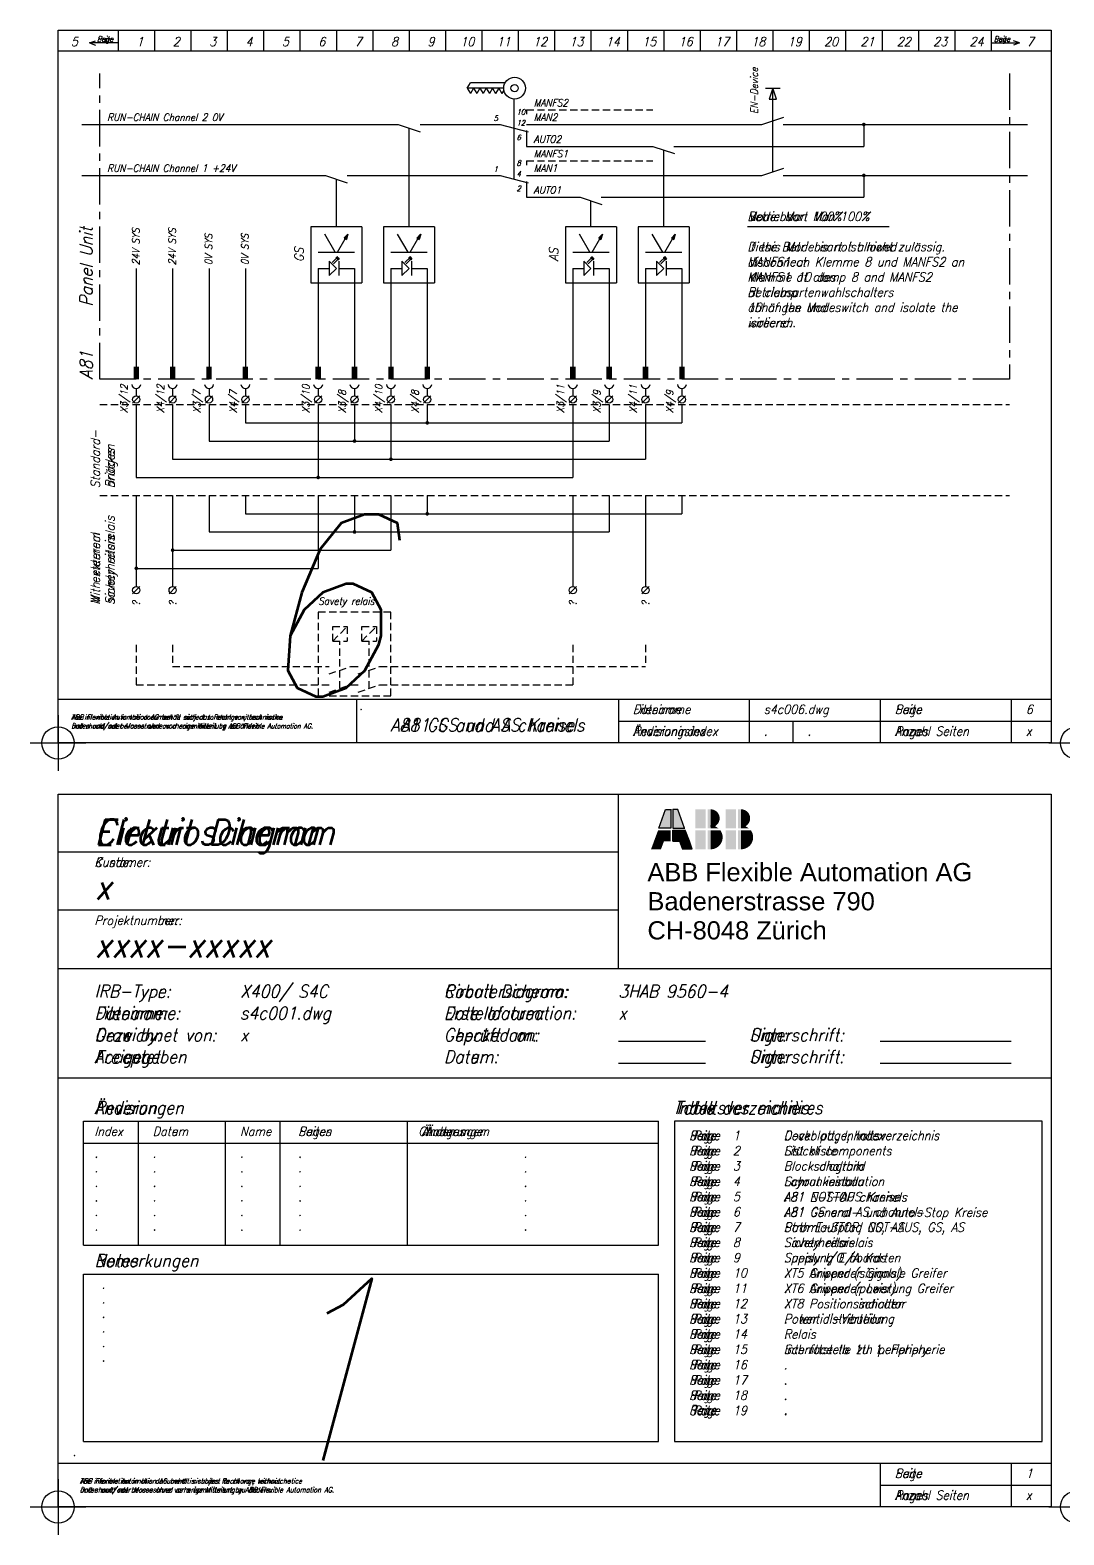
# Model space of a CAD drawing. Extents: x -8 to 1395, y -8 to 3346.
# Drawn here: x -7.7 to 276.5, y -7.7 to 406 of the extents above; entities that cross this region are included whole.
import ezdxf
from ezdxf.enums import TextEntityAlignment as Align

# ---------------------------------------------------------------- set-up
doc = ezdxf.new("R2010")
doc.units = 0
doc.header["$LTSCALE"] = 8
doc.linetypes.add('CENTER', pattern=[2, 1.25, -0.25, 0.25, -0.25])
doc.linetypes.add('HIDDEN', pattern=[0.375, 0.25, -0.125])
doc.layers.get('0').update_dxf_attribs({"linetype": 'CONTINUOUS'})
doc.layers.get('DEFPOINTS').update_dxf_attribs({"linetype": 'CONTINUOUS'})
for name, color, linetype in [('EL05', 3, 'CONTINUOUS'), ('ELCENTER', 2, 'CENTER'), ('ELHIDDEN', 1, 'HIDDEN'), ('ELTEXT', 2, 'CONTINUOUS'), ('FORM07', 4, 'CONTINUOUS'), ('KOPF02', 1, 'CONTINUOUS'), ('KOPF03', 2, 'CONTINUOUS'), ('KOPF05', 3, 'CONTINUOUS'), ('KOPF07', 4, 'CONTINUOUS'), ('TEXT_ALLGEMEIN', 2, 'CONTINUOUS'), ('TEXT_DEUTSCH', 2, 'CONTINUOUS'), ('TEXT_ENGLISCH', 2, 'CONTINUOUS'), ('TEXT_FRANZOESISCH', 2, 'CONTINUOUS'), ('TEXT_SCHEMA', 2, 'CONTINUOUS')]:
    doc.layers.add(name, color=color, linetype=linetype)
doc.styles.add('ABB', font='arial.ttf', dxfattribs={"width": 0.9})
doc.styles.add('VSM_13', font='simplex3.shx', dxfattribs={"width": 0.9, "oblique": 15})

# ---------------------------------------------------------------- blocks, each defined once
blk = doc.blocks.new('S4C001')
at = {"layer": 'FORM07'}
for p, q in [((0, 195.96), (272.99, 195.96)), ((0, 0), (0, 195.96)), ((154.02, 148), (154.02, 196)), ((272.99, 195.96), (272.99, 0)), ((154.02, 180), (0, 180)), ((154.02, 164), (0, 164)), ((0, 148), (272.99, 148)), ((0, 118), (272.99, 118)), ((0, 12), (272.99, 12)), ((272.99, 0), (0, 0))]:
    blk.add_line(p, q, dxfattribs=at)
at = {"layer": 'KOPF02'}
for p, q in [((165.14, 186.54), (167.01, 191.76)), ((167.01, 191.76), (168.41, 191.76)), ((168.41, 191.77), (168.41, 186.55)), ((168.96, 191.77), (168.96, 186.55)), ((170.35, 191.76), (168.96, 191.76)), ((172.22, 186.54), (170.35, 191.76)), ((168.41, 186.55), (165.11, 186.55)), ((168.96, 186.55), (172.25, 186.55)), ((180.63, 187.1), (179.39, 187.1)), ((189.01, 187.1), (187.77, 187.1)), ((168.96, 182.98), (168.96, 186)), ((168.96, 186), (172.41, 186)), ((168.96, 182.97), (173.55, 182.97)), ((173.55, 182.97), (170.81, 182.97)), ((173.55, 182.97), (170.81, 182.97)), ((170.81, 182.97), (171.62, 180.78)), ((173.55, 182.97), (172.41, 186)), ((174.35, 180.78), (173.55, 182.97)), ((174.35, 180.78), (171.62, 180.78)), ((7.02, 106), (165.02, 106)), ((7.02, 72), (7.02, 106)), ((22.02, 106), (22.02, 72)), ((46.02, 72), (46.02, 106)), ((61.02, 72), (61.02, 106)), ((96.02, 72), (96.02, 106)), ((165.02, 72), (165.02, 106)), ((7.02, 100), (165.02, 100)), ((7.02, 72), (165.02, 72)), ((7.02, 64), (165.02, 64)), ((7.02, 18), (7.02, 64)), ((165.02, 18), (165.02, 64)), ((7.02, 18), (165.02, 18))]:
    blk.add_line(p, q, dxfattribs=at)
for points, const_width in [([(180.63, 189.3, 0.414214), (179.39, 190.53, 1)], 2.47), ([(179.39, 188.06, 0.414214), (180.63, 189.3, 1)], 2.47), ([(189.01, 189.3, 0.414214), (187.77, 190.53, 1)], 2.47), ([(187.77, 188.06, 0.414214), (189.01, 189.3, 1)], 2.47), ([(181.04, 184.08, 0.156576), (180.73, 185.04, 1)], 3.3), ([(189.42, 184.08, 0.156576), (189.11, 185.04, 1)], 3.3), ([(179.39, 182.43, 0.414214), (181.04, 184.08, 1)], 3.3), ([(187.77, 182.43, 0.414214), (189.42, 184.08, 1)], 3.3)]:
    blk.add_lwpolyline(points, format="xyb", dxfattribs=dict(at, const_width=const_width))
blk.add_lwpolyline([(169.5, 106), (169.5, 18), (270.5, 18), (270.5, 106)], close=True, dxfattribs=at)
for points in [[(167.01, 191.76), (168.41, 191.76), (165.14, 186.55), (168.41, 186.55)], [(168.96, 191.77), (170.35, 191.76), (168.96, 186.55), (172.22, 186.55)], [(175.14, 191.77), (178.02, 191.77), (175.14, 186.55), (178.02, 186.55)], [(178.57, 191.77), (179.39, 191.77), (178.57, 186.55), (179.39, 186.55)], [(183.51, 191.77), (186.4, 191.77), (183.51, 186.55), (186.4, 186.55)], [(186.95, 191.77), (187.77, 191.77), (186.95, 186.55), (187.77, 186.55)], [(179.39, 187.37), (179.39, 187.1), (180.63, 187.1)], [(179.39, 187.1), (180.63, 187.1), (179.39, 186.55), (180.63, 186.55)], [(180.63, 187.09), (180.63, 186.54), (181.53, 186.55)], [(187.77, 187.37), (187.77, 187.1), (189.01, 187.1)], [(187.77, 187.1), (189.01, 187.1), (187.77, 186.55), (189.01, 186.55)], [(189.01, 187.09), (189.01, 186.54), (189.91, 186.55)], [(166.56, 182.97), (163.81, 182.97), (165.74, 180.78), (163.01, 180.78)], [(168.41, 186), (164.95, 186), (168.41, 182.98), (163.81, 182.97)], [(168.96, 186), (172.41, 186), (168.96, 182.98), (173.55, 182.97)], [(170.81, 182.97), (173.55, 182.97), (171.62, 180.78), (174.35, 180.78)], [(175.14, 186), (178.02, 186), (175.14, 180.78), (178.02, 180.78)], [(178.57, 186), (179.39, 186), (178.57, 180.78), (179.39, 180.78)], [(179.39, 186), (181.87, 186), (179.39, 184.08)], [(181.87, 186), (182.08, 186), (179.39, 184.08)], [(181.18, 186), (182.08, 186.01), (181.17, 184.62)], [(183.51, 186), (186.4, 186), (183.51, 180.78), (186.4, 180.78)], [(186.95, 186), (187.77, 186), (186.95, 180.78), (187.77, 180.78)], [(190.24, 186), (190.46, 186), (187.77, 184.08)], [(187.77, 186), (190.24, 186), (187.77, 184.08)], [(189.56, 186), (190.46, 186.01), (189.54, 184.62)]]:
    blk.add_solid(points, dxfattribs=at)
at = {"layer": 'KOPF05'}
for p, q in [((154.02, 128), (178.02, 128)), ((226.02, 128), (262.02, 128)), ((154.02, 122), (178.02, 122)), ((226.02, 122), (262.02, 122)), ((226.02, 12), (226.02, 0)), ((262.02, 12), (262.02, 0)), ((226.02, 6), (272.99, 6))]:
    blk.add_line(p, q, dxfattribs=at)
at = {"layer": 'KOPF03', "color": 1, "style": 'ABB'}
for s, p in [('ABB Flexible Automation AG', (162.02, 172)), ('Badenerstrasse 790', (162.02, 164)), ('CH-8048 Zürich', (162.02, 156))]:
    blk.add_text(s, height=5, dxfattribs=at).set_placement(p)
at = {"layer": 'KOPF05', "style": 'VSM_13', "oblique": 15, "width": 0.9}
blk.add_text('1', height=2.5, dxfattribs=at).set_placement((266.02, 8))
at = {"layer": 'TEXT_ALLGEMEIN', "color": 3, "style": 'VSM_13', "oblique": 15, "width": 0.9}
for s, height, p in [('x', 7, (10.02, 167)), ('xxxx-xxxxx', 7, (10.02, 151)), ('X400/ S4C', 3.5, (50.02, 140)), ('3HAB 9560-4', 3.5, (154.02, 140)), ('s4c001.dwg', 3.5, (50.02, 134)), ('x', 3.5, (154.02, 134)), ('x', 3.5, (50.02, 128)), ('x', 2.5, (266.02, 2))]:
    blk.add_text(s, height=height, dxfattribs=at).set_placement(p)
at = {"layer": 'TEXT_ALLGEMEIN', "style": 'VSM_13', "oblique": 15, "width": 0.9}
for s, p in [('1', (185.5, 100.86)), ('.', (10.02, 96)), ('.', (26.02, 96)), ('.', (50.02, 96)), ('.', (66.02, 96)), ('.', (128.02, 96)), ('2', (185.5, 96.66)), ('.', (10.02, 92)), ('.', (26.02, 92)), ('.', (50.02, 92)), ('.', (66.02, 92)), ('.', (128.02, 92)), ('3', (185.5, 92.46)), ('.', (10.02, 88)), ('.', (26.02, 88)), ('.', (50.02, 88)), ('.', (66.02, 88)), ('.', (128.02, 88)), ('4', (185.5, 88.26)), ('.', (10.02, 84)), ('.', (26.02, 84)), ('.', (50.02, 84)), ('.', (66.02, 84)), ('.', (128.02, 84)), ('5', (185.5, 84.06)), ('.', (10.02, 80)), ('.', (26.02, 80)), ('.', (50.02, 80)), ('.', (66.02, 80)), ('.', (128.02, 80)), ('6', (185.5, 79.86)), ('.', (10.02, 76)), ('.', (26.02, 76)), ('.', (50.02, 76)), ('.', (66.02, 76)), ('.', (128.02, 76)), ('7', (185.5, 75.66)), ('8', (185.5, 71.46)), ('9', (185.5, 67.26)), ('10', (185.5, 63.06)), ('.', (12.02, 60)), ('11', (185.5, 58.86)), ('.', (12.02, 56)), ('12', (185.5, 54.66)), ('.', (12.02, 52)), ('13', (185.5, 50.46)), ('.', (12.02, 48)), ('14', (185.5, 46.26)), ('.', (12.02, 44)), ('15', (185.5, 42.06)), ('.', (12.02, 40)), ('16', (185.5, 37.86)), ('17', (185.5, 33.66)), ('18', (185.5, 29.46)), ('19', (185.5, 25.26)), ('.', (4, 14))]:
    blk.add_text(s, height=2.5, dxfattribs=at).set_placement(p)
at = {"layer": 'TEXT_DEUTSCH', "color": 4, "style": 'VSM_13', "oblique": 15, "width": 0.9}
blk.add_text('Elektroschema', height=7, dxfattribs=at).set_placement((10.02, 182))
at = {"layer": 'TEXT_DEUTSCH', "style": 'VSM_13', "oblique": 15, "width": 0.9}
for s, height, p in [('Kunde:', 2.5, (10.02, 176)), ('Projektnummer:', 2.5, (10.02, 160)), ('IRB-Typ:', 3.5, (10.02, 140)), ('Roboterschema:', 3.5, (106.02, 140)), ('Dateiname:', 3.5, (10.02, 134)), ('Erstelldatum:', 3.5, (106.02, 134)), ('Gezeichnet von:', 3.5, (10.02, 128)), ('Geprüft am:', 3.5, (106.02, 128)), ('Unterschrift:', 3.5, (190.02, 128)), ('Freigegeben', 3.5, (10.02, 122)), ('Datum:', 3.5, (106.02, 122)), ('Unterschrift:', 3.5, (190.02, 122)), ('Änderungen', 3.5, (10.02, 108)), ('Inhaltsverzeichnis', 3.5, (169.5, 108)), ('Index', 2.5, (10.02, 102)), ('Datum', 2.5, (26.02, 102)), ('Name', 2.5, (50.02, 102)), ('Seiten', 2.5, (66.02, 102)), ('Änderungen', 2.5, (100.02, 102)), ('Seite', 2.5, (173.5, 100.86)), ('Deckblatt, Inhaltsverzeichnis', 2.5, (199.5, 100.86)), ('Seite', 2.5, (173.5, 96.66)), ('Stückliste', 2.5, (199.5, 96.66)), ('Seite', 2.5, (173.5, 92.46)), ('Blockschaltbild', 2.5, (199.5, 92.46)), ('Seite', 2.5, (173.5, 88.26)), ('Schrankeinbau', 2.5, (199.5, 88.26)), ('Seite', 2.5, (173.5, 84.06)), ('A81 NOT-AUS Kreise', 2.5, (199.5, 84.06)), ('Seite', 2.5, (173.5, 79.86)), ('A81 General- und Auto-Stop Kreise', 2.5, (199.5, 79.73)), ('Seite', 2.5, (173.5, 75.66)), ('Stromlaufpfad NOT-AUS, GS, AS', 2.5, (199.5, 75.66)), ('Seite', 2.5, (173.5, 71.46)), ('Sicherheitsrelais', 2.5, (199.5, 71.46)), ('Bemerkungen', 3.5, (10.02, 66)), ('Seite', 2.5, (173.5, 67.26)), ('Speisung E/A Karten', 2.5, (199.5, 67.26)), ('Seite', 2.5, (173.5, 63.06)), ('XT5 Anwender Signale Greifer', 2.5, (199.5, 63.06)), ('Seite', 2.5, (173.5, 58.86)), ('XT6 Anwender Leistung Greifer', 2.5, (199.5, 58.86)), ('Seite', 2.5, (173.5, 54.66)), ('XT8 Positionsschalter', 2.5, (199.5, 54.66)), ('Seite', 2.5, (173.5, 50.46)), ('Potential-Verteilung', 2.5, (199.5, 50.46)), ('Seite', 2.5, (173.5, 46.26)), ('Relais', 2.5, (199.5, 46.26)), ('Seite', 2.5, (173.5, 42.06)), ('Schnittstelle zu 1. Peripherie', 2.5, (199.5, 42.06)), ('Seite', 2.5, (173.5, 37.86)), ('.', 2.5, (199.5, 37.86)), ('Seite', 2.5, (173.5, 33.66)), ('.', 2.5, (199.5, 33.66)), ('Seite', 2.5, (173.5, 29.46)), ('.', 2.5, (199.5, 29.46)), ('Seite', 2.5, (173.5, 25.26)), ('.', 2.5, (199.5, 25.26)), ('Seite', 2.5, (230.02, 8)), ('Anzahl Seiten', 2.5, (230.02, 2))]:
    blk.add_text(s, height=height, dxfattribs=at).set_placement(p)
at = {"layer": 'TEXT_DEUTSCH', "color": 1, "style": 'VSM_13', "oblique": 15, "width": 0.9}
for s, p in [('ABB Flexible Automation AG behält sich das Recht vor, technische', (6.02, 6.43)), ('Daten und/oder Masse ohne vorherige Mitteilung zu ändern.', (6.02, 4))]:
    blk.add_text(s, height=1.42, dxfattribs=at).set_placement(p)
at = {"layer": 'TEXT_ENGLISCH', "color": 4, "style": 'VSM_13', "oblique": 15, "width": 0.9}
blk.add_text('Circuit Diagram', height=7, dxfattribs=at).set_placement((10.02, 182))
at = {"layer": 'TEXT_ENGLISCH', "style": 'VSM_13', "oblique": 15, "width": 0.9}
for s, height, p in [('Customer:', 2.5, (10.02, 176)), ('Projektnumber:', 2.5, (10.02, 160)), ('IRB-Type:', 3.5, (10.02, 140)), ('Circuit Diagram:', 3.5, (106.02, 140)), ('Filename:', 3.5, (10.02, 134)), ('Date of creation:', 3.5, (106.02, 134)), ('Draw by:', 3.5, (10.02, 128)), ('Checked on:', 3.5, (106.02, 128)), ('Sign:', 3.5, (190.02, 128)), ('Acceptet', 3.5, (10.02, 122)), ('Date:', 3.5, (106.02, 122)), ('Sign:', 3.5, (190.02, 122)), ('Revision', 3.5, (10.02, 108)), ('Index', 3.5, (169.5, 108)), ('Index', 2.5, (10.02, 102)), ('Date', 2.5, (26.02, 102)), ('Name', 2.5, (50.02, 102)), ('Pages', 2.5, (66.02, 102)), ('Changes', 2.5, (99.02, 102)), ('Page', 2.5, (173.5, 100.86)), ('List of components', 2.5, (199.5, 96.66)), ('Cover page, Index', 2.5, (199.5, 100.86)), ('Page', 2.5, (173.5, 96.66)), ('Page', 2.5, (173.5, 92.46)), ('Block diagram', 2.5, (199.5, 92.46)), ('Page', 2.5, (173.5, 88.26)), ('Layout installation', 2.5, (199.5, 88.26)), ('Page', 2.5, (173.5, 84.06)), ('A81 E-STOP channels', 2.5, (199.5, 83.93)), ('Page', 2.5, (173.5, 79.86)), ('A81 GS and AS channels', 2.5, (199.5, 79.86)), ('Page', 2.5, (173.5, 75.66)), ('Path E-STOP, GS, AS', 2.5, (199.5, 75.66)), ('Page', 2.5, (173.5, 71.46)), ('Savety relais', 2.5, (199.5, 71.46)), ('Notes', 3.5, (10.02, 66)), ('Page', 2.5, (173.5, 67.26)), ('Supply I/O boards', 2.5, (199.5, 67.26)), ('Page', 2.5, (173.5, 63.06)), ('XT5 Gripper (signals)', 2.5, (199.5, 63.06)), ('Page', 2.5, (173.5, 58.86)), ('XT6 Gripper (power)', 2.5, (199.5, 58.86)), ('Page', 2.5, (173.5, 54.66)), ('XT8 Position indicator', 2.5, (199.5, 54.66)), ('Page', 2.5, (173.5, 50.46)), ('Power distribution', 2.5, (199.5, 50.46)), ('Page', 2.5, (173.5, 46.26)), ('Relais', 2.5, (199.5, 46.26)), ('Page', 2.5, (173.5, 42.06)), ('Interface to 1th periphery', 2.5, (199.5, 42.06)), ('Page', 2.5, (173.5, 37.86)), ('.', 2.5, (199.5, 37.86)), ('Page', 2.5, (173.5, 33.66)), ('.', 2.5, (199.5, 33.66)), ('Page', 2.5, (173.5, 29.46)), ('.', 2.5, (199.5, 29.46)), ('Page', 2.5, (173.5, 25.46)), ('.', 2.5, (199.5, 25.46)), ('Page', 2.5, (230.02, 8)), ('Pages', 2.5, (230.02, 2))]:
    blk.add_text(s, height=height, dxfattribs=at).set_placement(p)
at = {"layer": 'TEXT_ENGLISCH', "color": 1, "style": 'VSM_13', "oblique": 15, "width": 0.9}
for s, p in [('and should not be construed as a commitment by ABB Flexible Automation AG.', (6.02, 4)), ('The information in this document is subject to change without notice', (6.02, 6.43))]:
    blk.add_text(s, height=1.42, dxfattribs=at).set_placement(p)
at = {"layer": 'TEXT_FRANZOESISCH', "color": 4, "style": 'VSM_13', "oblique": 15, "width": 0.9}
blk.add_text('Elektroschema', height=7, dxfattribs=at).set_placement((10.02, 182))
at = {"layer": 'TEXT_FRANZOESISCH', "style": 'VSM_13', "oblique": 15, "width": 0.9}
for s, height, p in [('Kunde:', 2.5, (10.02, 176)), ('Projektnummer:', 2.5, (10.02, 160)), ('IRB-Typ:', 3.5, (10.02, 140)), ('Roboterschema:', 3.5, (106.02, 140)), ('Dateiname:', 3.5, (10.02, 134)), ('Erstelldatum:', 3.5, (106.02, 134)), ('Gezeichnet von:', 3.5, (10.02, 128)), ('Geprüft am:', 3.5, (106.02, 128)), ('Unterschrift:', 3.5, (190.02, 128)), ('Freigegeben', 3.5, (10.02, 122)), ('Datum:', 3.5, (106.02, 122)), ('Unterschrift:', 3.5, (190.02, 122)), ('Änderungen', 3.5, (10.02, 108)), ('Table des matières', 3.5, (169.5, 108)), ('Index', 2.5, (10.02, 102)), ('Datum', 2.5, (26.02, 102)), ('Name', 2.5, (50.02, 102)), ('Seiten', 2.5, (66.02, 102)), ('Änderungen', 2.5, (101.02, 102)), ('Page', 2.5, (174.5, 100.86)), ('.', 2.5, (199.5, 100.86)), ('Page', 2.5, (174.5, 96.66)), ('.', 2.5, (199.5, 96.66)), ('Page', 2.5, (174.5, 92.46)), ('.', 2.5, (199.5, 92.46)), ('Page', 2.5, (174.5, 88.26)), ('.', 2.5, (199.5, 88.26)), ('Page', 2.5, (174.5, 84.06)), ('.', 2.5, (199.5, 84.06)), ('Page', 2.5, (174.5, 79.86)), ('.', 2.5, (199.5, 79.86)), ('Page', 2.5, (174.5, 75.66)), ('.', 2.5, (199.5, 75.66)), ('Page', 2.5, (174.5, 71.46)), ('.', 2.5, (199.5, 71.46)), ('Bemerkungen', 3.5, (10.02, 66)), ('Page', 2.5, (174.5, 67.26)), ('.', 2.5, (199.5, 67.26)), ('Page', 2.5, (174.5, 63.06)), ('.', 2.5, (199.5, 63.06)), ('Page', 2.5, (174.5, 58.86)), ('.', 2.5, (199.5, 58.86)), ('Page', 2.5, (174.5, 54.66)), ('.', 2.5, (199.5, 54.66)), ('Page', 2.5, (174.5, 50.46)), ('.', 2.5, (199.5, 50.46)), ('Page', 2.5, (174.5, 46.26)), ('.', 2.5, (199.5, 46.26)), ('Page', 2.5, (174.5, 42.06)), ('.', 2.5, (199.5, 42.06)), ('Page', 2.5, (174.5, 37.86)), ('.', 2.5, (199.5, 37.86)), ('Page', 2.5, (174.5, 33.66)), ('.', 2.5, (199.5, 33.66)), ('Page', 2.5, (174.5, 29.46)), ('.', 2.5, (199.5, 29.46)), ('Page', 2.5, (174.5, 25.26)), ('.', 2.5, (199.5, 25.26)), ('Seite', 2.5, (230.02, 8)), ('Anzahl Seiten', 2.5, (230.02, 2))]:
    blk.add_text(s, height=height, dxfattribs=at).set_placement(p)
at = {"layer": 'TEXT_FRANZOESISCH', "color": 1, "style": 'VSM_13', "oblique": 15, "width": 0.9}
for s, p in [('ABB Flexible Automation AG behält sich das Recht vor, technische', (6.02, 6.43)), ('Daten und/oder Masse ohne vorherige Mitteilung zu ändern.', (6.02, 4))]:
    blk.add_text(s, height=1.42, dxfattribs=at).set_placement(p)
blk = doc.blocks.new('*X17')
at = {"color": 0}
for p, q in [((68.64, 118.79), (69.64, 119.8)), ((68.66, 118.78), (69.63, 119.76)), ((68.67, 118.77), (69.62, 119.72)), ((68.69, 118.87), (69.65, 119.84)), ((68.69, 118.77), (69.61, 119.69)), ((68.71, 118.76), (69.6, 119.65)), ((68.72, 118.75), (69.59, 119.61)), ((68.74, 118.74), (69.58, 119.57)), ((68.76, 118.73), (69.57, 119.54)), ((68.77, 118.72), (69.56, 119.5)), ((68.79, 118.71), (69.54, 119.46)), ((68.81, 118.7), (69.53, 119.42)), ((68.83, 118.69), (69.52, 119.38)), ((68.84, 118.68), (69.51, 119.35)), ((68.86, 118.67), (69.5, 119.31)), ((68.88, 118.66), (69.49, 119.27)), ((68.89, 118.65), (69.48, 119.23)), ((68.91, 118.64), (69.47, 119.2)), ((68.93, 118.63), (69.46, 119.16)), ((68.94, 118.62), (69.44, 119.12)), ((68.96, 118.61), (69.43, 119.08)), ((68.98, 118.6), (69.42, 119.05)), ((68.99, 118.59), (69.41, 119.01)), ((69.01, 118.58), (69.4, 118.97)), ((69.03, 118.57), (69.39, 118.93)), ((69.04, 118.56), (69.38, 118.9)), ((69.06, 118.55), (69.37, 118.86)), ((69.08, 118.54), (69.36, 118.82)), ((69.09, 118.53), (69.35, 118.78)), ((69.11, 118.52), (69.33, 118.75)), ((69.13, 118.51), (69.32, 118.71)), ((69.14, 118.5), (69.31, 118.67)), ((69.16, 118.49), (69.3, 118.63)), ((69.18, 118.48), (69.29, 118.6)), ((69.19, 118.47), (69.28, 118.56)), ((69.21, 118.46), (69.27, 118.52)), ((69.22, 119.43), (69.67, 119.87)), ((69.23, 118.45), (69.26, 118.48)), ((69.25, 118.44), (69.25, 118.45))]:
    blk.add_line(p, q, dxfattribs=at)
blk = doc.blocks.new('*X16')
at = {"color": 0}
for p, q in [((66.46, 113.36), (66.48, 113.39)), ((66.47, 113.35), (66.53, 113.41)), ((66.48, 113.34), (66.57, 113.44)), ((66.49, 113.34), (66.61, 113.46)), ((66.5, 113.32), (66.7, 113.51)), ((66.5, 113.33), (66.66, 113.49)), ((66.51, 113.31), (66.75, 113.54)), ((66.52, 113.3), (66.79, 113.57)), ((66.53, 113.29), (66.83, 113.59)), ((66.54, 113.28), (66.88, 113.62)), ((66.55, 113.27), (66.92, 113.64)), ((66.56, 113.26), (66.93, 113.63)), ((66.57, 113.26), (66.9, 113.59)), ((66.58, 113.25), (66.88, 113.55)), ((66.58, 113.24), (66.85, 113.5)), ((66.59, 113.23), (66.82, 113.46)), ((66.6, 113.22), (66.8, 113.42)), ((66.61, 113.21), (66.77, 113.37)), ((66.62, 113.2), (66.75, 113.33)), ((66.63, 113.19), (66.72, 113.29)), ((66.64, 113.19), (66.69, 113.24)), ((66.65, 113.18), (66.67, 113.2))]:
    blk.add_line(p, q, dxfattribs=at)
blk = doc.blocks.new('S4C006')
at = {"layer": 'EL05'}
for p, q in [((112.5, 180), (113.37, 181.5)), ((112.5, 180), (113.37, 178.5)), ((122.5, 180), (112.5, 180)), ((122.9, 181.5), (113.37, 181.5)), ((114.23, 180), (113.37, 178.5)), ((114.23, 180), (115.1, 178.5)), ((115.96, 180), (115.1, 178.5)), ((115.96, 180), (116.83, 178.5)), ((117.7, 180), (116.83, 178.5)), ((117.7, 180), (118.56, 178.5)), ((119.43, 180), (118.56, 178.5)), ((119.43, 180), (120.29, 178.5)), ((121.16, 180), (120.29, 178.5)), ((121.16, 180), (122.03, 178.5)), ((122.56, 179.42), (122.03, 178.5)), ((194.5, 180), (198.5, 180)), ((196.5, 180), (195.5, 177)), ((196.5, 157), (196.5, 180)), ((197.5, 177), (196.5, 180)), ((125.38, 155), (125.38, 177)), ((128.75, 174), (128.75, 172.82)), ((195.5, 177), (197.5, 177)), ((6.5, 170), (93.5, 170)), ((93.5, 170), (99.5, 168)), ((99.5, 170), (121.5, 170)), ((121.5, 170), (129.25, 168)), ((128.75, 170), (193.5, 170)), ((193.5, 170), (199.5, 172)), ((199.3, 170), (266.5, 170)), ((221.5, 170), (221.5, 164)), ((96.5, 141.91), (96.5, 169)), ((128.75, 168.36), (128.75, 164)), ((128.75, 164), (163.5, 164)), ((163.5, 164), (169.5, 162)), ((166.5, 141.91), (166.5, 163)), ((169.3, 164), (221.5, 164)), ((128.75, 160), (128.75, 158.82)), ((193.5, 156), (199.5, 158)), ((6.5, 156), (73.5, 156)), ((73.5, 156), (79.5, 154)), ((76.5, 141.91), (76.5, 155)), ((79.5, 156), (121.5, 156)), ((121.5, 156), (129.25, 154)), ((128.75, 156), (193.5, 156)), ((128.75, 154.36), (128.75, 150)), ((199.3, 156), (266.5, 156)), ((221.5, 156), (221.5, 150)), ((128.75, 150), (143.5, 150)), ((143.5, 150), (149.5, 148)), ((146.5, 141.91), (146.5, 149)), ((149.3, 150), (221.5, 150)), ((69.5, 141.91), (69.5, 126.46)), ((83.5, 141.91), (69.5, 141.91)), ((83.5, 141.91), (83.5, 126.46)), ((89.5, 141.91), (89.5, 126.46)), ((103.5, 141.91), (89.5, 141.91)), ((103.5, 141.91), (103.5, 126.46)), ((139.5, 141.91), (139.5, 126.46)), ((153.5, 141.91), (139.5, 141.91)), ((153.5, 141.91), (153.5, 126.46)), ((159.5, 141.91), (159.5, 126.46)), ((173.5, 141.91), (159.5, 141.91)), ((173.5, 141.91), (173.5, 126.46)), ((76.21, 134.91), (73.32, 139.91)), ((76.79, 134.91), (78.94, 138.62)), ((79.68, 139.91), (78.63, 138.8)), ((78.63, 138.8), (79.25, 138.44)), ((79.68, 139.91), (79.25, 138.44)), ((96.21, 134.91), (93.32, 139.91)), ((96.79, 134.91), (98.94, 138.62)), ((99.68, 139.91), (98.63, 138.8)), ((98.63, 138.8), (99.25, 138.44)), ((99.68, 139.91), (99.25, 138.44)), ((146.21, 134.91), (143.32, 139.91)), ((146.79, 134.91), (148.94, 138.62)), ((149.68, 139.91), (148.63, 138.8)), ((148.63, 138.8), (149.25, 138.44)), ((149.68, 139.91), (149.25, 138.44)), ((166.21, 134.91), (163.32, 139.91)), ((166.79, 134.91), (168.94, 138.62)), ((169.68, 139.91), (168.63, 138.8)), ((168.63, 138.8), (169.25, 138.44)), ((169.68, 139.91), (169.25, 138.44)), ((71.5, 134.91), (81.5, 134.91)), ((75.33, 132.05), (76.94, 133.66)), ((75.68, 131.69), (77.29, 133.3)), ((76.94, 133.66), (76.45, 133.37)), ((76.45, 133.37), (76.65, 133.17)), ((76.94, 133.66), (76.65, 133.17)), ((77.29, 133.3), (76.81, 133.01)), ((76.81, 133.01), (77.01, 132.82)), ((76.94, 133.66), (76.94, 133.66)), ((76.94, 133.66), (76.94, 133.66)), ((76.94, 133.66), (76.94, 133.66)), ((77.29, 133.3), (77.01, 132.82)), ((77.25, 128.46), (77.25, 132.42)), ((91.5, 134.91), (101.5, 134.91)), ((95.33, 132.05), (96.94, 133.66)), ((95.68, 131.69), (97.29, 133.3)), ((96.94, 133.66), (96.45, 133.37)), ((96.45, 133.37), (96.65, 133.17)), ((96.94, 133.66), (96.65, 133.17)), ((97.29, 133.3), (96.81, 133.01)), ((96.81, 133.01), (97.01, 132.82)), ((96.94, 133.66), (96.94, 133.66)), ((96.94, 133.66), (96.94, 133.66)), ((96.94, 133.66), (96.94, 133.66)), ((97.29, 133.3), (97.01, 132.82)), ((97.25, 128.46), (97.25, 132.42)), ((141.5, 134.91), (151.5, 134.91)), ((145.33, 132.05), (146.94, 133.66)), ((145.68, 131.69), (147.29, 133.3)), ((146.94, 133.66), (146.45, 133.37)), ((146.45, 133.37), (146.65, 133.17)), ((146.94, 133.66), (146.65, 133.17)), ((147.29, 133.3), (146.81, 133.01)), ((146.81, 133.01), (147.01, 132.82)), ((146.94, 133.66), (146.94, 133.66)), ((146.94, 133.66), (146.94, 133.66)), ((146.94, 133.66), (146.94, 133.66)), ((147.29, 133.3), (147.01, 132.82)), ((147.25, 128.46), (147.25, 132.42)), ((161.5, 134.91), (171.5, 134.91)), ((165.33, 132.05), (166.94, 133.66)), ((165.68, 131.69), (167.29, 133.3)), ((166.94, 133.66), (166.45, 133.37)), ((166.45, 133.37), (166.65, 133.17)), ((166.94, 133.66), (166.65, 133.17)), ((167.29, 133.3), (166.81, 133.01)), ((166.81, 133.01), (167.01, 132.82)), ((166.94, 133.66), (166.94, 133.66)), ((166.94, 133.66), (166.94, 133.66)), ((166.94, 133.66), (166.94, 133.66)), ((167.29, 133.3), (167.01, 132.82)), ((167.25, 128.46), (167.25, 132.42)), ((21.5, 130.44), (21.5, 103.44)), ((31.5, 130.44), (31.5, 103.44)), ((41.5, 130.44), (41.5, 103.44)), ((51.5, 130.44), (51.5, 103.44)), ((71.5, 130.44), (71.5, 103.44)), ((71.5, 130.44), (74.52, 130.44)), ((77.25, 130.44), (81.5, 130.44)), ((81.5, 130.44), (81.5, 103.44)), ((91.5, 130.44), (91.5, 103.44)), ((91.5, 130.44), (94.52, 130.44)), ((97.25, 130.44), (101.5, 130.44)), ((101.5, 130.44), (101.5, 103.44)), ((141.5, 130.44), (141.5, 103.44)), ((141.5, 130.44), (144.52, 130.44)), ((147.25, 130.44), (151.5, 130.44)), ((151.5, 130.44), (151.5, 103.44)), ((161.5, 130.44), (161.5, 103.44)), ((161.5, 130.44), (164.52, 130.44)), ((167.25, 130.44), (171.5, 130.44)), ((171.5, 130.44), (171.5, 103.44)), ((69.5, 126.46), (83.5, 126.46)), ((89.5, 126.46), (103.5, 126.46)), ((139.5, 126.46), (153.5, 126.46)), ((159.5, 126.46), (173.5, 126.46)), ((22.5, 95.44), (20.5, 93.44)), ((21.5, 97.44), (21.5, 95.44)), ((32.5, 95.44), (30.5, 93.44)), ((31.5, 97.44), (31.5, 95.44)), ((42.5, 95.44), (40.5, 93.44)), ((41.5, 97.44), (41.5, 95.44)), ((52.5, 95.44), (50.5, 93.44)), ((51.5, 97.44), (51.5, 95.44)), ((72.5, 95.44), (70.5, 93.44)), ((71.5, 97.44), (71.5, 95.44)), ((82.5, 95.44), (80.5, 93.44)), ((81.5, 97.44), (81.5, 95.44)), ((92.5, 95.44), (90.5, 93.44)), ((91.5, 97.44), (91.5, 95.44)), ((102.5, 95.44), (100.5, 93.44)), ((101.5, 97.44), (101.5, 95.44)), ((142.5, 95.44), (140.5, 93.44)), ((141.5, 97.44), (141.5, 95.44)), ((152.5, 95.44), (150.5, 93.44)), ((151.5, 97.44), (151.5, 95.44)), ((162.5, 95.44), (160.5, 93.44)), ((161.5, 97.44), (161.5, 95.44)), ((172.5, 95.44), (170.5, 93.44)), ((171.5, 97.44), (171.5, 95.44)), ((21.5, 93), (21.5, 73)), ((31.5, 93), (31.5, 78)), ((41.5, 93), (41.5, 83)), ((51.5, 93), (51.5, 88)), ((71.5, 93), (71.5, 73)), ((81.5, 93), (81.5, 83)), ((91.5, 93), (91.5, 78)), ((101.5, 93), (101.5, 88)), ((141.5, 93), (141.5, 73)), ((151.5, 93), (151.5, 83)), ((161.5, 93), (161.5, 78)), ((171.5, 93), (171.5, 88)), ((51.5, 88), (171.5, 88)), ((41.5, 83), (151.5, 83)), ((31.5, 78), (161.5, 78)), ((21.5, 73), (141.5, 73)), ((21.5, 68), (21.5, 48)), ((31.5, 68), (31.5, 53)), ((41.5, 68), (41.5, 58)), ((51.5, 68), (51.5, 63)), ((71.5, 68), (71.5, 48)), ((81.5, 68), (81.5, 58)), ((91.5, 68), (91.5, 53)), ((101.5, 68), (101.5, 63)), ((141.5, 68), (141.5, 48)), ((151.5, 68), (151.5, 58)), ((161.5, 68), (161.5, 53)), ((171.5, 68), (171.5, 63)), ((51.5, 63), (171.5, 63)), ((21.5, 61), (21.5, 43)), ((31.5, 61), (31.5, 43)), ((41.5, 58), (151.5, 58)), ((141.5, 61), (141.5, 43)), ((161.5, 61), (161.5, 43)), ((31.5, 53), (91.5, 53)), ((21.5, 48), (71.5, 48)), ((22.5, 43), (20.5, 41)), ((32.5, 43), (30.5, 41)), ((142.5, 43), (140.5, 41)), ((162.5, 43), (160.5, 41))]:
    blk.add_line(p, q, dxfattribs=at)
at = {"layer": 'EL05', "const_width": 0.5}
for points in [[(221.25, 170, 1), (221.75, 170, 1)], [(221.25, 156, 1), (221.75, 156, 1)], [(101.25, 88, 1), (101.75, 88, 1)], [(81.25, 83, 1), (81.75, 83, 1)], [(91.25, 78, 1), (91.75, 78, 1)], [(71.25, 73, 1), (71.75, 73, 1)], [(101.25, 63, 1), (101.75, 63, 1)], [(81.25, 58, 1), (81.75, 58, 1)], [(31.25, 53, 1), (31.75, 53, 1)], [(21.25, 48, 1), (21.75, 48, 1)]]:
    blk.add_lwpolyline(points, format="xyb", close=True, dxfattribs=at)
at = {"layer": 'EL05'}
for points in [[(74.52, 128.46), (76.5, 130.44), (74.52, 132.42)], [(94.52, 128.46), (96.5, 130.44), (94.52, 132.42)], [(144.52, 128.46), (146.5, 130.44), (144.52, 132.42)], [(164.52, 128.46), (166.5, 130.44), (164.52, 132.42)]]:
    blk.add_lwpolyline(points, close=True, dxfattribs=at)
for centre, radius in [((125.5, 180), 3), ((125.5, 180), 1), ((21.5, 94.44), 1), ((31.5, 94.44), 1), ((41.5, 94.44), 1), ((51.5, 94.44), 1), ((71.5, 94.44), 1), ((81.5, 94.44), 1), ((91.5, 94.44), 1), ((101.5, 94.44), 1), ((141.5, 94.44), 1), ((151.5, 94.44), 1), ((161.5, 94.44), 1), ((171.5, 94.44), 1), ((21.5, 42), 1), ((31.5, 42), 1), ((141.5, 42), 1), ((161.5, 42), 1)]:
    blk.add_circle(centre, radius, dxfattribs=at)
for centre in [(21.5, 98.71), (31.5, 98.71), (41.5, 98.71), (51.5, 98.71), (71.5, 98.71), (81.5, 98.71), (91.5, 98.71), (101.5, 98.71), (141.5, 98.71), (151.5, 98.71), (161.5, 98.71), (171.5, 98.71)]:
    blk.add_arc(centre, 1.27, 189.4003, 350.5997, dxfattribs=at)
for points in [[(20.75, 103.44), (20.75, 100), (22.25, 103.44), (22.25, 100)], [(30.75, 103.44), (30.75, 100), (32.25, 103.44), (32.25, 100)], [(40.75, 103.44), (40.75, 100), (42.25, 103.44), (42.25, 100)], [(50.75, 103.44), (50.75, 100), (52.25, 103.44), (52.25, 100)], [(70.75, 103.44), (70.75, 100), (72.25, 103.44), (72.25, 100)], [(80.75, 103.44), (80.75, 100), (82.25, 103.44), (82.25, 100)], [(90.75, 103.44), (90.75, 100), (92.25, 103.44), (92.25, 100)], [(100.75, 103.44), (100.75, 100), (102.25, 103.44), (102.25, 100)], [(140.75, 103.44), (140.75, 100), (142.25, 103.44), (142.25, 100)], [(150.75, 103.44), (150.75, 100), (152.25, 103.44), (152.25, 100)], [(160.75, 103.44), (160.75, 100), (162.25, 103.44), (162.25, 100)], [(170.75, 103.44), (170.75, 100), (172.25, 103.44), (172.25, 100)]]:
    blk.add_solid(points, dxfattribs=at)
at = {"layer": 'ELCENTER'}
for p, q in [((11.5, 100), (11.5, 184)), ((261.5, 184), (261.5, 100)), ((261.5, 100), (11.5, 100))]:
    blk.add_line(p, q, dxfattribs=at)
at = {"layer": 'ELHIDDEN'}
for p, q in [((128.75, 174), (163.5, 174)), ((128.75, 160), (163.5, 160)), ((11.5, 93), (261.5, 93)), ((11.5, 68), (261.5, 68)), ((75.5, 28), (75.5, 32)), ((75.5, 32), (79.5, 32)), ((75.5, 28), (75.5, 32)), ((75.5, 28), (79.5, 32)), ((79.5, 32), (79.5, 28)), ((83.5, 28), (83.5, 32)), ((83.5, 32), (87.5, 32)), ((83.5, 28), (83.5, 32)), ((83.5, 28), (87.5, 32)), ((87.5, 32), (87.5, 28)), ((21.5, 27), (21.5, 16)), ((31.5, 27), (31.5, 21)), ((75.5, 28), (79.5, 28)), ((77.5, 15), (77.5, 28)), ((83.5, 28), (87.5, 28)), ((85.5, 15), (85.5, 28)), ((141.5, 27), (141.5, 16)), ((161.5, 27), (161.5, 21)), ((31.5, 21), (74.5, 21)), ((74.5, 19), (80.5, 21)), ((80.5, 21), (82.5, 21)), ((82.5, 19), (88.5, 21)), ((88.5, 21), (161.5, 21)), ((21.5, 16), (74.5, 16)), ((74.5, 14), (80.5, 16)), ((80.5, 16), (82.5, 16)), ((82.5, 14), (88.5, 16)), ((88.5, 16), (141.5, 16))]:
    blk.add_line(p, q, dxfattribs=at)
blk.add_lwpolyline([(71.5, 36), (71.5, 13), (91.5, 13), (91.5, 36)], close=True, dxfattribs=at)
at = {"layer": 'FORM07'}
for p, q in [((0, 195.96), (272.99, 195.96)), ((0, 0), (0, 195.96)), ((16.5, 195.96), (16.5, 190.24)), ((26.5, 195.96), (26.5, 190.24)), ((36.5, 195.96), (36.5, 190.24)), ((46.5, 195.96), (46.5, 190.24)), ((56.5, 195.96), (56.5, 190.24)), ((66.5, 195.96), (66.5, 190.24)), ((76.5, 195.96), (76.5, 190.24)), ((86.5, 195.96), (86.5, 190.24)), ((96.5, 195.96), (96.5, 190.24)), ((106.5, 195.96), (106.5, 190.24)), ((116.5, 195.96), (116.5, 190.24)), ((126.5, 195.96), (126.5, 190.24)), ((136.5, 195.96), (136.5, 190.24)), ((146.5, 195.96), (146.5, 190.24)), ((156.5, 195.96), (156.5, 190.24)), ((166.5, 195.96), (166.5, 190.24)), ((176.5, 195.96), (176.5, 190.24)), ((186.5, 195.96), (186.5, 190.24)), ((196.5, 195.96), (196.5, 190.24)), ((206.5, 195.96), (206.5, 190.24)), ((216.5, 195.96), (216.5, 190.24)), ((226.5, 195.96), (226.5, 190.24)), ((236.5, 195.96), (236.5, 190.24)), ((246.5, 195.96), (246.5, 190.24)), ((256.5, 195.96), (256.5, 190.24)), ((272.99, 195.96), (272.99, 0)), ((0, 190.24), (272.99, 190.24)), ((272.99, 0), (0, 0))]:
    blk.add_line(p, q, dxfattribs=at)
at = {"layer": 'KOPF03'}
for p, q in [((8.69, 192.43), (10.28, 193.04)), ((8.69, 192.43), (10.28, 191.83)), ((16.33, 192.43), (8.69, 192.43)), ((256.63, 192.43), (264.27, 192.43)), ((264.27, 192.43), (262.68, 193.04)), ((264.27, 192.43), (262.68, 191.83))]:
    blk.add_line(p, q, dxfattribs=at)
at = {"layer": 'KOPF05'}
for p, q in [((82.02, 12), (82.02, 0)), ((154.02, 12), (154.02, 0)), ((190.02, 12), (190.02, 0)), ((226.02, 12), (226.02, 0)), ((262.02, 12), (262.02, 0)), ((154.02, 6), (272.99, 6)), ((202.02, 6), (202.02, 0))]:
    blk.add_line(p, q, dxfattribs=at)
at = {"layer": 'KOPF07'}
blk.add_line((0, 12), (272.99, 12), dxfattribs=at)
at = {"layer": 'TEXT_DEUTSCH'}
blk.add_line((189.5, 142), (228.5, 142), dxfattribs=at)
at = {"layer": 'TEXT_ENGLISCH'}
blk.add_line((189.5, 142), (220.5, 142), dxfattribs=at)
at = {"layer": 'EL05'}
for name, p in [('*X17', (10, 20)), ('*X17', (30, 20)), ('*X17', (80, 20)), ('*X17', (100, 20)), ('*X16', (10, 20)), ('*X16', (10.35, 19.65)), ('*X16', (30, 20)), ('*X16', (30.35, 19.65)), ('*X16', (80, 20)), ('*X16', (80.35, 19.65)), ('*X16', (100, 20)), ('*X16', (100.35, 19.65))]:
    blk.add_blockref(name, p, dxfattribs=at)
at = {"layer": 'ELTEXT', "style": 'VSM_13', "oblique": 15, "width": 0.9}
for s, p in [('Panel Unit', (9.5, 120)), ('A81', (9.5, 100))]:
    blk.add_text(s, height=3.5, rotation=90, dxfattribs=at).set_placement(p)
for s, p in [('GS', (67.5, 134.18)), ('AS', (137.5, 134.18))]:
    blk.add_text(s, height=2.5, rotation=90, dxfattribs=at).set_placement(p, align=Align.CENTER)
at = {"layer": 'KOPF05', "style": 'VSM_13', "oblique": 15, "width": 0.9}
for s, p in [('s4c006.dwg', (194.02, 8)), ('6', (266.02, 8)), ('.', (194.02, 2)), ('.', (206.02, 2)), ('x', (266.02, 2))]:
    blk.add_text(s, height=2.5, dxfattribs=at).set_placement(p)
at = {"layer": 'TEXT_ALLGEMEIN', "style": 'VSM_13', "oblique": 15, "width": 0.9}
for s, p in [('5', (4.48, 191.54)), ('1', (22.5, 191.54)), ('2', (32.5, 191.54)), ('3', (42.5, 191.54)), ('4', (52.5, 191.54)), ('5', (62.5, 191.54)), ('6', (72.5, 191.54)), ('7', (82.5, 191.54)), ('8', (92.5, 191.54)), ('9', (102.5, 191.54)), ('10', (112.5, 191.54)), ('11', (122.5, 191.54)), ('12', (132.5, 191.54)), ('13', (142.5, 191.54)), ('14', (152.5, 191.54)), ('15', (162.5, 191.54)), ('16', (172.5, 191.54)), ('17', (182.5, 191.54)), ('18', (192.5, 191.54)), ('19', (202.5, 191.54)), ('20', (212.5, 191.54)), ('21', (222.5, 191.54)), ('22', (232.5, 191.54)), ('23', (242.5, 191.54)), ('24', (252.5, 191.54)), ('7', (267.27, 191.54))]:
    blk.add_text(s, height=2.5, dxfattribs=at).set_placement(p, align=Align.CENTER)
blk.add_text('.', height=2, dxfattribs=at).set_placement((82.9, 9.08))
at = {"layer": 'TEXT_DEUTSCH', "style": 'VSM_13', "oblique": 15, "width": 0.9}
for s, height, p in [('Seite', 1.5, (10.74, 192.77)), ('Seite', 1.5, (257.27, 192.77)), ('Dateiname', 2.5, (158.02, 8)), ('Seite', 2.5, (230.02, 8)), ('Änderungsindex', 2.5, (158.02, 2)), ('Anzahl Seiten', 2.5, (230.02, 2))]:
    blk.add_text(s, height=height, dxfattribs=at).set_placement(p)
for s, p in [('Standard-', (11.5, 70)), ('Brücken', (15.5, 70)), ('Sicherheitsrelais', (15.5, 38)), ('Mit externem', (11.5, 38))]:
    blk.add_text(s, height=2.5, rotation=90, dxfattribs=at).set_placement(p)
at = {"layer": 'TEXT_DEUTSCH', "color": 1, "style": 'VSM_13', "oblique": 15, "width": 0.9}
for s, p in [('ABB Flexible Automation AG behält sich das Recht vor, technische', (3.67, 6.43)), ('Daten und/oder Masse ohne vorherige Mitteilung zu ändern.', (3.67, 4))]:
    blk.add_text(s, height=1.42, dxfattribs=at).set_placement(p)
at = {"layer": 'TEXT_DEUTSCH', "color": 4, "style": 'VSM_13', "oblique": 15, "width": 0.9}
blk.add_text('A81 GS und AS Kreise', height=3.5, dxfattribs=at).set_placement((118.03, 3.19), align=Align.CENTER)
at = {"layer": 'TEXT_DEUTSCH', "insert": (189.5, 146), "char_height": 2.5, "width": 57, "attachment_point": 1, "style": 'VSM_13'}
blk.add_mtext('{Betriebsart Man 100%}\\P\\P{Diese Betriebsart ist nicht zulässig.}\\P{MANFS1 an Klemme 8 und MANFS2 an ^JKlemme 10 des ^JBetriebsartenwahlschalters abhängen und ^Jisolieren.}', dxfattribs=at)
at = {"layer": 'TEXT_ENGLISCH', "style": 'VSM_13', "oblique": 15, "width": 0.9}
for s, height, p in [('Page', 1.5, (10.74, 192.77)), ('Page', 1.5, (257.27, 192.77)), ('Filename', 2.5, (158.02, 8)), ('Page', 2.5, (230.02, 8)), ('Revisionindex', 2.5, (158.02, 2)), ('Pages', 2.5, (230.02, 2))]:
    blk.add_text(s, height=height, dxfattribs=at).set_placement(p)
for s, p in [('Standard-', (11.5, 70)), ('bridges', (15.5, 70)), ('With external', (11.5, 38)), ('savety relais', (15.5, 38))]:
    blk.add_text(s, height=2.5, rotation=90, dxfattribs=at).set_placement(p)
at = {"layer": 'TEXT_ENGLISCH', "color": 1, "style": 'VSM_13', "oblique": 15, "width": 0.9}
for s, p in [('and should not be construed as a commitment by ABB Flexible Automation AG.', (3.67, 4)), ('The information in this document is subject to change without notice', (3.67, 6.43))]:
    blk.add_text(s, height=1.35, dxfattribs=at).set_placement(p)
at = {"layer": 'TEXT_ENGLISCH', "color": 4, "style": 'VSM_13', "oblique": 15, "width": 0.9}
blk.add_text('A81 GS and AS channels', height=3.5, dxfattribs=at).set_placement((118.03, 3.19), align=Align.CENTER)
at = {"layer": 'TEXT_ENGLISCH', "insert": (189.5, 146), "char_height": 2.5, "width": 55, "attachment_point": 1, "style": 'VSM_13'}
blk.add_mtext('{Mode: Man 100%}\\P\\P{If this Mode is not allowed disconnect }\\P{MANFS1 at clamp 8 and MANFS2}{ at clamp ^J10 of the Modeswitch and isolate the ^Jwireend.}', dxfattribs=at)
at = {"layer": 'TEXT_SCHEMA', "style": 'VSM_13', "oblique": 15, "width": 0.9}
for s, p in [('EN-Device', (192.38, 172.87)), ('24V SYS', (22.38, 131.31)), ('24V SYS', (32.38, 131.31)), ('0V SYS', (42.38, 131.31)), ('0V SYS', (52.38, 131.31)), ('X3/12', (19.13, 90.64)), ('X4/12', (29.13, 90.64)), ('X3/7', (39.13, 90.64)), ('X4/7', (49.13, 90.64)), ('X3/10', (69.13, 90.64)), ('X3/8', (79.13, 90.64)), ('X4/10', (89.13, 90.64)), ('X4/8', (99.13, 90.64)), ('X3/11', (139.13, 90.64)), ('X3/9', (149.13, 90.64)), ('X4/11', (159.13, 90.64)), ('X4/9', (169.13, 90.64))]:
    blk.add_text(s, height=2, rotation=90, dxfattribs=at).set_placement(p)
for s, height, p in [('10', 1.5, (126.06, 172.69)), ('MANFS2', 2, (130.75, 175)), ('RUN-CHAIN Channel 2 0V', 2, (13.5, 171)), ('5', 1.5, (119.75, 171)), ('12', 1.5, (126.06, 169.69)), ('MAN2', 2, (130.75, 171)), ('6', 1.5, (126.06, 165.69)), ('AUTO2', 2, (130.75, 165)), ('MANFS1', 2, (130.75, 161)), ('RUN-CHAIN Channel 1 +24V', 2, (13.5, 157)), ('1', 1.5, (119.75, 157)), ('8', 1.5, (126.06, 158.69)), ('4', 1.5, (126.06, 155.69)), ('MAN1', 2, (130.75, 157)), ('2', 1.5, (126.06, 151.69)), ('AUTO1', 2, (130.75, 151)), ('Savety relais', 2, (71.5, 38))]:
    blk.add_text(s, height=height, dxfattribs=at).set_placement(p)
for p in [(22.5, 39), (32.5, 39), (142.5, 39), (162.5, 39)]:
    blk.add_text('?', height=2, rotation=90, dxfattribs=at).set_placement(p, align=Align.RIGHT)
blk = doc.blocks.new('RASTER')
at = {"layer": 'DEFPOINTS'}
for p, q in [((0, 7.68), (0, -7.68)), ((0, 7.68), (0, -7.68)), ((-7.68, 0), (7.68, 0)), ((-7.68, 0), (7.68, 0))]:
    blk.add_line(p, q, dxfattribs=at)
blk.add_circle((0, 0), 4.44, dxfattribs=at)
blk.add_circle((0, 0), 4.44, dxfattribs=at)

msp = doc.modelspace()

# ---------------------------------------------------------------- block references
for name, p in [('S4C006', (0, 210)), ('S4C001', (0, 0))]:
    msp.add_blockref(name, p)
at = {"layer": 'DEFPOINTS'}
for p in [(0, 210), (280, 210), (0, 0), (280, 0)]:
    msp.add_blockref('RASTER', p, dxfattribs=at)

# ---------------------------------------------------------------- texts
at = {"layer": 'DEFPOINTS', "style": 'VSM_13', "oblique": 15, "width": 0.9}
for s, p in [('6', (51.6, 222.8)), ('1', (51.6, 12.8))]:
    msp.add_text(s, height=50, dxfattribs=at).set_placement(p)

doc.saveas('drawing.dxf')
